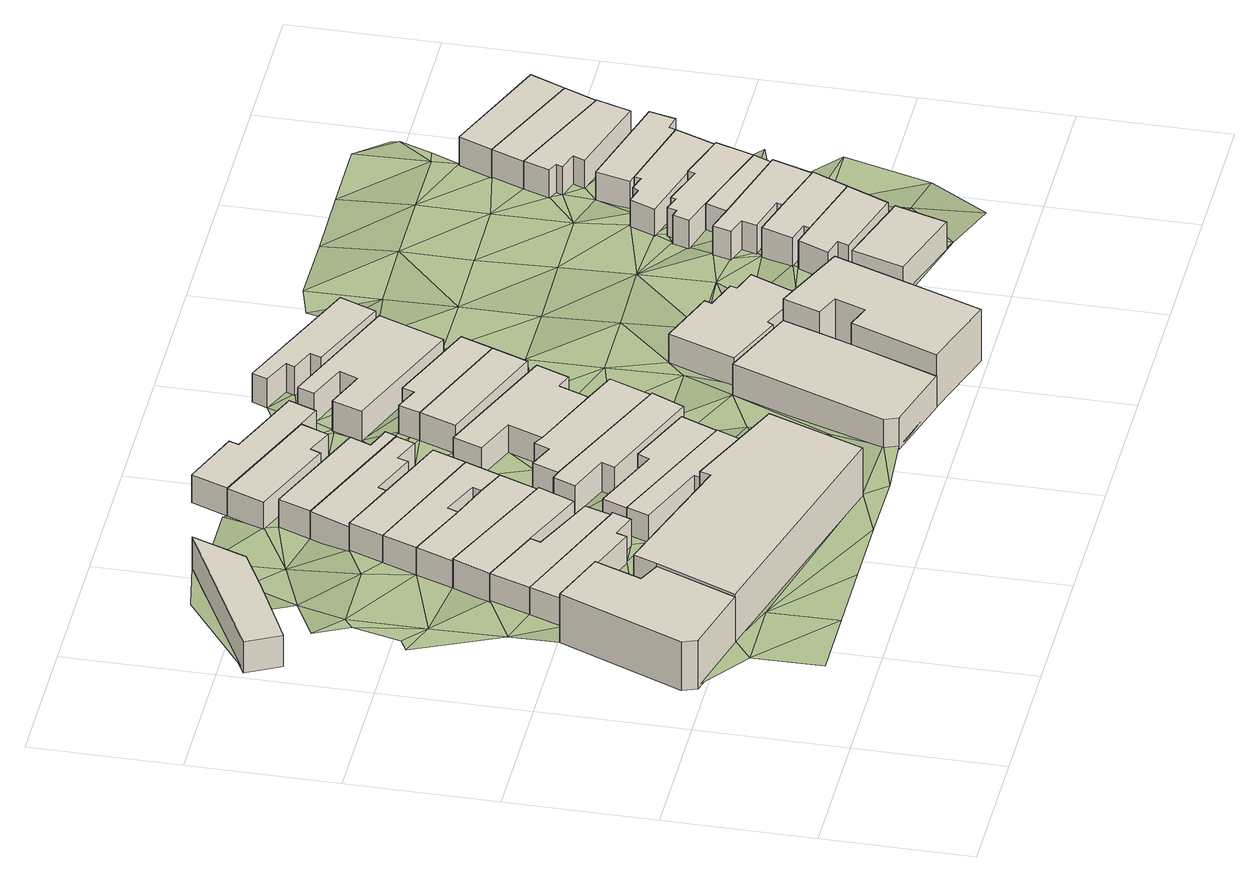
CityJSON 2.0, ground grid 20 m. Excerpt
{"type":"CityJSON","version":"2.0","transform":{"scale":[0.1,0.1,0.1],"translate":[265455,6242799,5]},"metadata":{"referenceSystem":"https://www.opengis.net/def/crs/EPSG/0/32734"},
"CityObjects":{
"building1":{"type":"Building","attributes":{"address":"47 Westminster Road Salt River Cape Town","building":"retail","building:levels":"2","footprint":{"type":"Polygon"},"plus_code":"CRXCXVXF+X6W","ground_height":7.25,"building_height":6.9,"roof_height":14.15},"geometry":[{"type":"Solid","lod":"1","boundaries":[[[[0,1,2,3]],[[1,4,5,2]],[[4,6,7,5]],[[6,8,9,7]],[[8,10,11,9]],[[10,12,13,11]],[[12,0,3,13]],[[3,2,5,7,9,11,13]],[[12,10,8,6,4,1,0]]]]}]},
"building2":{"type":"Building","attributes":{"address":"18 Westminster Road Salt River Cape Town","building":"house","building:levels":"1","footprint":{"type":"Polygon"},"plus_code":"CRX7XJX7+XGR","ground_height":6.08,"building_height":4.1,"roof_height":10.18},"geometry":[{"type":"Solid","lod":"1","boundaries":[[[[14,15,16,17]],[[15,18,19,16]],[[18,20,21,19]],[[20,22,23,21]],[[22,14,17,23]],[[17,16,19,21,23]],[[22,20,18,15,14]]]]}]},
"building3":{"type":"Building","attributes":{"address":"45 Westminster Road Salt River Cape Town","building":"house","building:levels":"1","footprint":{"type":"Polygon"},"plus_code":"CRXRXHX6+XVW","ground_height":6.74,"building_height":4.1,"roof_height":10.84},"geometry":[{"type":"Solid","lod":"1","boundaries":[[[[24,25,26,27]],[[25,28,29,26]],[[28,30,31,29]],[[30,32,33,31]],[[32,34,35,33]],[[34,36,37,35]],[[36,38,39,37]],[[38,40,41,39]],[[40,24,27,41]],[[27,26,29,31,33,35,37,39,41]],[[40,38,36,34,32,30,28,25,24]]]]}]},
"building4":{"type":"Building","attributes":{"address":"43 Westminster Road Salt River Cape Town","building":"house","building:levels":"1","footprint":{"type":"Polygon"},"plus_code":"CVX5X9XW+XHR","ground_height":6.74,"building_height":4.1,"roof_height":10.84},"geometry":[{"type":"Solid","lod":"1","boundaries":[[[[25,24,27,26]],[[24,42,43,27]],[[42,44,45,43]],[[44,46,47,45]],[[46,48,49,47]],[[48,25,26,49]],[[26,27,43,45,47,49]],[[48,46,44,42,24,25]]]]}]},
"building5":{"type":"Building","attributes":{"address":"Albert Buildings 503 Portland Road Salt River Cape Town","building":"retail","building:levels":"2","footprint":{"type":"Polygon"},"plus_code":"CVXHXPX5+XRV","ground_height":7.68,"building_height":6.9,"roof_height":14.58},"geometry":[{"type":"Solid","lod":"1","boundaries":[[[[50,51,3,52,53,2]],[[51,54,55,52,3]],[[54,56,57,55]],[[56,58,59,57]],[[58,60,61,59]],[[60,62,63,61]],[[62,50,2,53,63]],[[53,52,55,57,59,61,63]],[[62,60,58,56,54,51,50]]]]}]},
"building6":{"type":"Building","attributes":{"address":"41 Westminster Road Salt River Cape Town","building":"house","building:levels":"1","footprint":{"type":"Polygon"},"plus_code":"CVX7XHX9+XMX","ground_height":6.74,"building_height":4.1,"roof_height":10.84},"geometry":[{"type":"Solid","lod":"1","boundaries":[[[[64,65,47,49]],[[65,66,67,47]],[[66,68,69,70,67]],[[68,71,72,73,70,69]],[[71,64,49,73,72]],[[49,47,67,70,73]],[[71,68,66,65,64]]]]}]},
"building7":{"type":"Building","attributes":{"address":"39 Westminster Road Salt River Cape Town","building":"house","building:levels":"1","footprint":{"type":"Polygon"},"plus_code":"CVXCX4X5+XJW","ground_height":6.43,"building_height":4.1,"roof_height":10.53},"geometry":[{"type":"Solid","lod":"1","boundaries":[[[[71,68,69,72]],[[68,74,75,69]],[[74,76,77,75]],[[76,78,79,77]],[[78,80,81,79]],[[80,71,72,81]],[[72,69,75,77,79,81]],[[80,78,76,74,68,71]]]]}]},
"building8":{"type":"Building","attributes":{"address":"37 Westminster Road Salt River Cape Town","building":"house","building:levels":"1","footprint":{"type":"Polygon"},"plus_code":"CVXFX8X5+XMR","ground_height":6.43,"building_height":4.1,"roof_height":10.53},"geometry":[{"type":"Solid","lod":"1","boundaries":[[[[80,78,79,81]],[[78,82,83,79]],[[82,84,85,83]],[[84,76,77,85]],[[76,74,75,77]],[[74,86,87,75]],[[86,88,89,87]],[[88,80,81,89]],[[81,79,83,85,77,75,87,89]],[[88,86,74,76,84,82,78,80]]]]}]},
"building9":{"type":"Building","attributes":{"address":"35 Westminster Road Salt River Cape Town","building":"house","building:levels":"1","footprint":{"type":"Polygon"},"plus_code":"CVXHXCX3+XQR","ground_height":6.43,"building_height":4.1,"roof_height":10.53},"geometry":[{"type":"Solid","lod":"1","boundaries":[[[[86,90,91,87]],[[90,92,93,91]],[[92,94,95,96,93]],[[94,88,97,89,96,95]],[[88,86,87,89,97]],[[87,91,93,96,89]],[[88,94,92,90,86]]]]}]},
"building10":{"type":"Building","attributes":{"address":"48 Portland Road Salt River Cape Town","building":"house","building:levels":"1","footprint":{"type":"Polygon"},"plus_code":"C2X2XMX5+X8W","ground_height":7.03,"building_height":4.1,"roof_height":11.13},"geometry":[{"type":"Solid","lod":"1","boundaries":[[[[98,99,100,101,102,103]],[[99,104,105,101,100]],[[104,106,107,105]],[[106,108,109,107]],[[108,110,111,109]],[[110,98,103,102,111]],[[102,101,105,107,109,111]],[[110,108,106,104,99,98]]]]}]},
"building11":{"type":"Building","attributes":{"address":"46 Portland Road Salt River Cape Town","building":"house","building:levels":"1","footprint":{"type":"Polygon"},"plus_code":"C2X5XXX3+XWR","ground_height":6.93,"building_height":4.1,"roof_height":11.03},"geometry":[{"type":"Solid","lod":"1","boundaries":[[[[112,113,114,103]],[[113,115,116,114]],[[115,117,118,116]],[[117,119,120,118]],[[119,121,100,120]],[[121,112,103,100]],[[103,114,116,118,120,100]],[[121,119,117,115,113,112]]]]}]},
"building12":{"type":"Building","attributes":{"address":"33 Westminster Road Salt River Cape Town","building":"house","building:levels":"1","footprint":{"type":"Polygon"},"plus_code":"CVXCXJXH+X9X","ground_height":5.78,"building_height":4.1,"roof_height":9.88},"geometry":[{"type":"Solid","lod":"1","boundaries":[[[[122,123,124,95]],[[123,125,126,124]],[[125,127,128,126]],[[127,129,130,128]],[[129,131,132,130]],[[131,133,134,132]],[[133,135,136,134]],[[135,122,95,136]],[[95,124,126,128,130,132,134,136]],[[135,133,131,129,127,125,123,122]]]]}]},
"building13":{"type":"Building","attributes":{"address":"31 Westminster Road Salt River Cape Town","building":"house","building:levels":"1","footprint":{"type":"Polygon"},"plus_code":"CVXPX4XC+XGR","ground_height":5.89,"building_height":4.1,"roof_height":9.99},"geometry":[{"type":"Solid","lod":"1","boundaries":[[[[135,133,134,137,138,136]],[[133,139,140,137,134]],[[139,141,142,140]],[[141,143,144,142]],[[143,145,146,144]],[[145,135,136,138,146]],[[138,137,140,142,144,146]],[[145,143,141,139,133,135]]]]}]},
"building14":{"type":"Building","attributes":{"address":"Portland Road Salt River Cape Town","building":"house","building:levels":"1","footprint":{"type":"Polygon"},"plus_code":"C2X8XXXH+XQV","ground_height":6.93,"building_height":4.1,"roof_height":11.03},"geometry":[{"type":"Solid","lod":"1","boundaries":[[[[147,148,149,150,151,152]],[[148,153,154,150,149]],[[153,155,156,154]],[[155,157,158,156]],[[157,159,160,158]],[[159,161,162,160]],[[161,147,152,151,162]],[[151,150,154,156,158,160,162]],[[161,159,157,155,153,148,147]]]]}]},
"building15":{"type":"Building","attributes":{"address":"29 Westminster Road Salt River Cape Town","building":"house","building:levels":"1","footprint":{"type":"Polygon"},"plus_code":"CVXHXPXH+XVR","ground_height":5.5,"building_height":4.1,"roof_height":9.6},"geometry":[{"type":"Solid","lod":"1","boundaries":[[[[163,164,165,166]],[[164,167,168,165]],[[167,169,170,168]],[[169,171,172,170]],[[171,173,174,172]],[[173,163,166,174]],[[166,165,168,170,172,174]],[[173,171,169,167,164,163]]]]}]},
"building16":{"type":"Building","attributes":{"address":"Portland Road Salt River Cape Town","building":"house","building:levels":"1","footprint":{"type":"Polygon"},"plus_code":"C2XFXXX7+XXX","ground_height":6.58,"building_height":4.1,"roof_height":10.68},"geometry":[{"type":"Solid","lod":"1","boundaries":[[[[175,176,177,152]],[[176,178,179,177]],[[178,180,181,182,179]],[[180,183,184,185,182,181]],[[183,186,187,185,184]],[[186,188,189,187]],[[188,190,149,189]],[[190,175,152,149]],[[152,177,179,182,185,187,189,149]],[[190,188,186,183,180,178,176,175]]]]}]},
"building17":{"type":"Building","attributes":{"address":"27 Westminster Road Salt River Cape Town","building":"house","building:levels":"1","footprint":{"type":"Polygon"},"plus_code":"CVXXX4XQ+X4R","ground_height":5.64,"building_height":4.1,"roof_height":9.74},"geometry":[{"type":"Solid","lod":"1","boundaries":[[[[163,173,174,191,192,166]],[[173,193,194,191,174]],[[193,195,196,194]],[[195,197,198,196]],[[197,199,200,198]],[[199,201,202,200]],[[201,163,166,192,202]],[[192,191,194,196,198,200,202]],[[201,199,197,195,193,173,163]]]]}]},
"building18":{"type":"Building","attributes":{"address":"Portland Road Salt River Cape Town","building":"house","building:levels":"1","footprint":{"type":"Polygon"},"plus_code":"C2XPX3X9+X2V","ground_height":6.4,"building_height":4.1,"roof_height":10.5},"geometry":[{"type":"Solid","lod":"1","boundaries":[[[[203,204,205,206]],[[204,207,208,205]],[[207,209,210,208]],[[209,211,212,210]],[[211,213,214,212]],[[213,215,216,214]],[[215,217,181,216]],[[217,203,206,181]],[[206,205,208,210,212,214,216,181]],[[217,215,213,211,209,207,204,203]]]]}]},
"building19":{"type":"Building","attributes":{"address":"Albert Road Salt River Cape Town","building":"retail","building:levels":"1","footprint":{"type":"Polygon"},"plus_code":"C3X8XWX8+XQX","ground_height":7.46,"building_height":4.1,"roof_height":11.56},"geometry":[{"type":"Solid","lod":"1","boundaries":[[[[218,219,220,221]],[[219,222,223,220]],[[222,224,225,223]],[[224,226,227,225]],[[226,228,229,227]],[[228,230,231,229]],[[230,218,221,231]],[[221,220,223,225,227,229,231]],[[230,228,226,224,222,219,218]]]]}]},
"building20":{"type":"Building","attributes":{"address":"38 Portland Road Salt River Cape Town","building":"house","building:levels":"1","footprint":{"type":"Polygon"},"plus_code":"C2XQXFXX+XWR","ground_height":6.4,"building_height":4.1,"roof_height":10.5},"geometry":[{"type":"Solid","lod":"1","boundaries":[[[[232,233,234,235]],[[233,236,237,234]],[[236,238,239,237]],[[238,232,235,239]],[[235,234,237,239]],[[238,236,233,232]]]]}]},
"building21":{"type":"Building","attributes":{"address":"36 Portland Road Salt River Cape Town","building":"house","building:levels":"1","footprint":{"type":"Polygon"},"plus_code":"C2XVX8XC+X3W","ground_height":6.4,"building_height":4.1,"roof_height":10.5},"geometry":[{"type":"Solid","lod":"1","boundaries":[[[[232,238,239,235]],[[238,240,241,239]],[[240,242,243,241]],[[242,244,245,243]],[[244,246,247,245]],[[246,232,235,247]],[[235,239,241,243,245,247]],[[246,244,242,240,238,232]]]]}]},
"building22":{"type":"Building","attributes":{"address":"34 Portland Road Salt River Cape Town","building":"house","building:levels":"1","footprint":{"type":"Polygon"},"plus_code":"C2XWX8X5+X6W","ground_height":6.13,"building_height":4.1,"roof_height":10.23},"geometry":[{"type":"Solid","lod":"1","boundaries":[[[[248,249,250,251]],[[249,252,253,250]],[[252,254,255,253]],[[254,256,257,255]],[[256,258,259,257]],[[258,260,261,259]],[[260,262,263,261]],[[262,248,251,263]],[[251,250,253,255,257,259,261,263]],[[262,260,258,256,254,252,249,248]]]]}]},
"building23":{"type":"Building","attributes":{"address":"Albert Road Salt River Cape Town","building":"retail","building:levels":"2","footprint":{"type":"Polygon"},"plus_code":"C3XQXPXG+XHW","ground_height":7.87,"building_height":6.9,"roof_height":14.77},"geometry":[{"type":"Solid","lod":"1","boundaries":[[[[264,265,223,266,267,225]],[[265,268,269,266,223]],[[268,270,271,269]],[[270,272,220,273,271]],[[272,274,221,275,273,220]],[[274,276,277,275,221]],[[276,278,279,277]],[[278,264,225,267,279]],[[267,266,269,271,273,275,277,279]],[[278,276,274,272,270,268,265,264]]]]}]},
"building24":{"type":"Building","attributes":{"address":"43 Portland Road Salt River Cape Town","building":"house","building:levels":"1","footprint":{"type":"Polygon"},"plus_code":"C3XRX7XR+XQW","ground_height":6.7,"building_height":4.1,"roof_height":10.8},"geometry":[{"type":"Solid","lod":"1","boundaries":[[[[280,281,282,283]],[[281,284,285,282]],[[284,286,287,285]],[[286,288,289,287]],[[288,290,291,289]],[[290,292,293,291]],[[292,294,295,293]],[[294,296,297,295]],[[296,298,299,297]],[[298,280,283,299]],[[283,282,285,287,289,291,293,295,297,299]],[[298,296,294,292,290,288,286,284,281,280]]]]}]},
"building25":{"type":"Building","attributes":{"address":"32 Portland Road Salt River Cape Town","building":"house","building:levels":"1","footprint":{"type":"Polygon"},"plus_code":"C3X4XJXG+XCR","ground_height":5.78,"building_height":4.1,"roof_height":9.88},"geometry":[{"type":"Solid","lod":"1","boundaries":[[[[300,301,302,303]],[[301,304,305,302]],[[304,306,307,305]],[[306,308,309,307]],[[308,310,311,309]],[[310,312,313,311]],[[312,314,315,313]],[[314,300,303,315]],[[303,302,305,307,309,311,313,315]],[[314,312,310,308,306,304,301,300]]]]}]},
"building26":{"type":"Building","attributes":{"address":"London Road Salt River Cape Town","building":"house","building:levels":"1","footprint":{"type":"Polygon"},"plus_code":"C4XRXHXQ+XXX","ground_height":7.36,"building_height":4.1,"roof_height":11.46},"geometry":[{"type":"Solid","lod":"1","boundaries":[[[[316,317,318,319]],[[317,320,321,318]],[[320,322,323,321]],[[322,316,319,323]],[[319,318,321,323]],[[322,320,317,316]]]]}]},
"building27":{"type":"Building","attributes":{"address":"London Road Salt River Cape Town","building":"house","building:levels":"1","footprint":{"type":"Polygon"},"plus_code":"C4XXXGX5+X2X","ground_height":7.15,"building_height":4.1,"roof_height":11.25},"geometry":[{"type":"Solid","lod":"1","boundaries":[[[[324,325,326,327]],[[325,328,329,326]],[[328,330,331,329]],[[330,332,333,331]],[[332,334,335,333]],[[334,336,337,335]],[[336,324,327,337]],[[327,326,329,331,333,335,337]],[[336,334,332,330,328,325,324]]]]}]},
"building28":{"type":"Building","attributes":{"address":"London Road Salt River Cape Town","building":"house","building:levels":"1","footprint":{"type":"Polygon"},"plus_code":"C5X3XRXG+XGR","ground_height":7.15,"building_height":4.1,"roof_height":11.25},"geometry":[{"type":"Solid","lod":"1","boundaries":[[[[324,338,339,327]],[[338,340,341,342,339]],[[340,343,344,345,342,341]],[[343,346,347,345,344]],[[346,348,349,347]],[[348,325,326,349]],[[325,324,327,326]],[[327,339,342,345,347,349,326]],[[325,348,346,343,340,338,324]]]]}]},
"building29":{"type":"Building","attributes":{"address":"London Road Salt River Cape Town","building":"house","building:levels":"1","footprint":{"type":"Polygon"},"plus_code":"C5X5X7XW+X4V","ground_height":6.86,"building_height":4.1,"roof_height":10.96},"geometry":[{"type":"Solid","lod":"1","boundaries":[[[[350,351,352,353]],[[351,354,355,356,352]],[[354,357,358,359,356,355]],[[357,360,361,359,358]],[[360,362,363,361]],[[362,364,365,363]],[[364,366,367,365]],[[366,368,341,367]],[[368,350,353,341]],[[353,352,356,359,361,363,365,367,341]],[[368,366,364,362,360,357,354,351,350]]]]}]},
"building30":{"type":"Building","attributes":{"address":"London Road Salt River Cape Town","building":"house","building:levels":"1","footprint":{"type":"Polygon"},"plus_code":"C5X7X8X4+X5X","ground_height":6.48,"building_height":4.1,"roof_height":10.58},"geometry":[{"type":"Solid","lod":"1","boundaries":[[[[351,369,370,371]],[[369,372,373,370]],[[372,354,355,373]],[[354,351,371,355]],[[371,370,373,355]],[[354,372,369,351]]]]}]},
"building31":{"type":"Building","attributes":{"address":"London Road Salt River Cape Town","building":"house","building:levels":"1","footprint":{"type":"Polygon"},"plus_code":"C5X7XGXV+X4X","ground_height":6.48,"building_height":4.1,"roof_height":10.58},"geometry":[{"type":"Solid","lod":"1","boundaries":[[[[374,375,376,370]],[[375,377,378,379,376]],[[377,380,381,382,379,378]],[[380,383,384,382,381]],[[383,385,386,384]],[[385,387,388,386]],[[387,389,390,388]],[[389,391,392,390]],[[391,393,394,392]],[[393,395,373,394]],[[395,374,370,373]],[[370,376,379,382,384,386,388,390,392,394,373]],[[395,393,391,389,387,385,383,380,377,375,374]]]]}]},
"building32":{"type":"Building","attributes":{"address":"London Road Salt River Cape Town","building":"house","building:levels":"1","footprint":{"type":"Polygon"},"plus_code":"C5XCXFX9+XPV","ground_height":6.25,"building_height":4.1,"roof_height":10.35},"geometry":[{"type":"Solid","lod":"1","boundaries":[[[[375,396,397,398]],[[396,399,400,397]],[[399,401,402,400]],[[401,403,404,402]],[[403,405,406,404]],[[405,407,408,406]],[[407,409,410,408]],[[409,377,378,410]],[[377,375,398,378]],[[398,397,400,402,404,406,408,410,378]],[[377,409,407,405,403,401,399,396,375]]]]}]},
"building33":{"type":"Building","attributes":{"address":"London Road Salt River Cape Town","building":"house","building:levels":"1","footprint":{"type":"Polygon"},"plus_code":"C5XGXXXV+X8X","ground_height":6.25,"building_height":4.1,"roof_height":10.35},"geometry":[{"type":"Solid","lod":"1","boundaries":[[[[411,412,413,397]],[[412,414,415,413]],[[414,416,417,415]],[[416,418,419,417]],[[418,420,421,419]],[[420,422,400,421]],[[422,411,397,400]],[[397,413,415,417,419,421,400]],[[422,420,418,416,414,412,411]]]]}]},
"building34":{"type":"Building","attributes":{"address":"28 London Road Salt River Cape Town","building":"house","building:levels":"1","footprint":{"type":"Polygon"},"plus_code":"C5XJX6X4+XPV","ground_height":6.12,"building_height":4.1,"roof_height":10.22},"geometry":[{"type":"Solid","lod":"1","boundaries":[[[[423,424,425,426,427,428]],[[424,429,430,426,425]],[[429,431,432,430]],[[431,433,434,432]],[[433,435,436,434]],[[435,437,438,436]],[[437,439,440,438]],[[439,423,428,427,440]],[[427,426,430,432,434,436,438,440]],[[439,437,435,433,431,429,424,423]]]]}]},
"building35":{"type":"Building","attributes":{"address":"26 London Road Salt River Cape Town","building":"house","building:levels":"1","footprint":{"type":"Polygon"},"plus_code":"C5XMXGXC+XQX","ground_height":6,"building_height":4.1,"roof_height":10.1},"geometry":[{"type":"Solid","lod":"1","boundaries":[[[[441,442,443,444]],[[442,424,425,443]],[[424,423,428,425]],[[423,441,444,428]],[[444,443,425,428]],[[423,424,442,441]]]]}]},
"building36":{"type":"Building","attributes":{"address":"24 London Road Salt River Cape Town","building":"house","building:levels":"1","footprint":{"type":"Polygon"},"plus_code":"C5XQXCX6+XRV","ground_height":6,"building_height":4.1,"roof_height":10.1},"geometry":[{"type":"Solid","lod":"1","boundaries":[[[[445,446,447,448]],[[446,449,443,447]],[[449,450,444,443]],[[450,445,448,444]],[[448,447,443,444]],[[450,449,446,445]]]]}]},
"terrain1":{"type":"TINRelief","geometry":[{"type":"CompositeSurface","lod":"1","boundaries":[[[451,452,453]],[[454,455,453]],[[453,456,451]],[[455,456,453]],[[457,458,8]],[[458,459,460]],[[461,460,459]],[[462,457,8]],[[457,25,458]],[[456,455,463]],[[459,464,461]],[[62,465,466]],[[465,62,462]],[[48,459,458]],[[25,48,458]],[[459,467,464]],[[468,464,467]],[[457,462,469]],[[462,62,470]],[[467,471,468]],[[469,462,470]],[[62,469,470]],[[472,451,456]],[[459,48,71]],[[80,467,459]],[[456,463,473]],[[62,474,469]],[[475,476,18]],[[459,71,80]],[[477,471,467]],[[478,469,474]],[[479,480,471]],[[80,477,467]],[[104,474,62]],[[471,481,479]],[[472,456,473]],[[481,471,477]],[[482,104,62]],[[483,474,484]],[[477,80,88]],[[484,474,104]],[[46,44,485]],[[477,88,94]],[[479,481,486]],[[477,94,481]],[[99,484,104]],[[99,487,484]],[[44,42,485]],[[42,488,487]],[[482,489,104]],[[487,99,490]],[[487,490,42]],[[481,94,135]],[[485,42,490]],[[489,491,104]],[[481,492,486]],[[472,473,493]],[[135,145,481]],[[485,490,155]],[[76,82,78]],[[481,145,492]],[[494,491,489]],[[155,495,485]],[[82,76,84]],[[496,155,490]],[[155,153,495]],[[497,486,492]],[[494,489,498]],[[117,496,490]],[[496,157,155]],[[495,153,499]],[[153,148,500]],[[495,499,74]],[[499,153,500]],[[501,472,493]],[[492,163,497]],[[500,148,499]],[[502,92,503]],[[496,117,115]],[[504,494,498]],[[145,505,492]],[[74,506,86]],[[507,496,115]],[[74,499,213]],[[74,213,506]],[[503,92,90]],[[493,508,501]],[[472,509,498]],[[86,506,213]],[[509,472,501]],[[499,510,511]],[[499,511,213]],[[504,498,512]],[[145,513,505]],[[161,496,507]],[[86,213,514]],[[90,86,514]],[[115,113,507]],[[515,503,516]],[[516,503,90]],[[213,511,517]],[[90,514,516]],[[512,498,518]],[[519,517,511]],[[509,518,498]],[[161,507,113]],[[520,521,508]],[[161,113,512]],[[522,516,514]],[[523,505,524]],[[513,525,526]],[[513,524,505]],[[512,518,161]],[[527,516,528]],[[528,516,522]],[[501,226,509]],[[529,526,527]],[[530,513,526]],[[513,530,524]],[[528,529,527]],[[518,509,226]],[[529,531,526]],[[147,161,532]],[[522,514,209]],[[530,526,531]],[[524,533,534]],[[226,161,518]],[[524,530,535]],[[531,529,528]],[[533,524,535]],[[161,226,532]],[[147,532,176]],[[530,536,535]],[[530,531,537]],[[178,538,539]],[[535,536,533]],[[538,178,176]],[[531,540,537]],[[541,533,536]],[[541,542,533]],[[538,543,539]],[[176,543,538]],[[544,522,209]],[[532,545,176]],[[532,226,545]],[[252,542,541]],[[541,536,546]],[[542,252,547]],[[537,548,530]],[[549,545,226]],[[547,252,304]],[[550,541,546]],[[543,176,551]],[[549,226,264]],[[209,543,551]],[[252,552,304]],[[551,176,545]],[[553,554,555]],[[545,549,296]],[[252,556,552]],[[557,304,552]],[[209,558,544]],[[555,554,559]],[[264,560,549]],[[548,537,240]],[[296,551,545]],[[551,558,209]],[[238,544,558]],[[561,552,556]],[[556,252,562]],[[563,560,264]],[[238,558,240]],[[563,264,564]],[[296,565,551]],[[566,548,240]],[[558,566,240]],[[567,568,569]],[[558,551,565]],[[296,570,571]],[[566,562,548]],[[296,571,565]],[[567,564,264]],[[556,562,572]],[[558,573,566]],[[570,574,575]],[[572,562,566]],[[565,573,558]],[[576,567,569]],[[577,576,569]],[[578,564,567]],[[579,571,570]],[[575,580,581]],[[572,566,582]],[[578,581,564]],[[579,570,575]],[[573,582,566]],[[583,567,576]],[[584,565,571]],[[576,577,583]],[[567,585,578]],[[581,579,575]],[[586,577,569]],[[585,567,583]],[[587,572,588]],[[565,584,573]],[[584,571,579]],[[588,572,582]],[[578,589,581]],[[585,583,590]],[[585,591,578]],[[592,587,588]],[[590,593,585]],[[581,594,579]],[[595,582,573]],[[578,591,589]],[[589,594,581]],[[596,577,586]],[[573,584,595]],[[597,592,588]],[[590,583,322]],[[598,589,591]],[[579,599,584]],[[600,579,594]],[[599,579,600]],[[601,589,598]],[[582,602,588]],[[582,595,603]],[[604,600,594]],[[596,586,322]],[[605,590,322]],[[606,584,599]],[[604,607,600]],[[588,602,597]],[[602,582,603]],[[606,608,584]],[[609,604,594]],[[595,584,610]],[[608,611,584]],[[599,612,606]],[[613,322,586]],[[604,609,614]],[[610,584,611]],[[615,613,586]],[[616,603,595]],[[617,606,612]],[[322,613,605]],[[597,602,618]],[[619,608,620]],[[611,608,619]],[[616,595,610]],[[613,324,605]],[[621,611,619]],[[621,619,622]],[[623,602,603]],[[613,615,624]],[[623,603,616]],[[613,625,324]],[[611,621,377]],[[610,626,616]],[[625,338,324]],[[610,627,626]],[[618,602,628]],[[613,624,625]],[[623,628,602]],[[377,621,380]],[[626,418,616]],[[626,401,629]],[[629,418,626]],[[629,401,399]],[[623,616,630]],[[631,616,418]],[[630,616,631]],[[632,338,625]],[[618,628,633]],[[632,625,624]],[[632,351,338]],[[630,424,623]],[[631,418,634]],[[631,635,630]],[[623,442,628]],[[623,424,442]],[[631,634,636]],[[369,351,637]],[[375,369,637]],[[633,628,638]],[[639,634,418]],[[628,442,640]],[[628,640,638]],[[641,633,638]],[[642,634,639]],[[640,643,638]],[[644,638,643]],[[641,638,644]],[[641,644,645]]]}]}
},
"vertices":[
[170,180,19],[216,288,19],[216,288,92],[170,180,92],[186,302,19],[186,302,92],[211,365,19],[211,365,92],[133,394,19],[133,394,92],[61,226,19],[61,226,92],[68,206,19],[68,206,92],
[138,773,5],[192,801,5],[192,801,52],[138,773,52],[221,875,5],[221,875,52],[10,768,5],[10,768,52],[34,722,5],[34,722,52],
[363,376,17],[188,443,17],[188,443,58],[363,376,58],[170,394,17],[170,394,58],[252,363,17],[252,363,58],[255,371,17],[255,371,58],[320,347,17],[320,347,58],[325,361,17],[325,361,58],[358,349,17],[358,349,58],[368,375,17],[368,375,58],
[375,411,17],[375,411,58],[287,449,17],[287,449,58],[292,463,17],[292,463,58],[208,497,17],[208,497,58],
[216,288,20],[170,180,20],[170,180,96],[216,288,96],[513,89,20],[513,89,96],[563,217,20],[563,217,96],[422,276,20],[422,276,96],[418,261,20],[418,261,96],[229,320,20],[229,320,96],
[208,497,14],[292,463,14],[382,426,14],[382,426,58],[403,475,14],[403,475,55],[403,475,58],[230,548,14],[230,548,55],[230,548,58],
[424,528,14],[424,528,55],[386,544,14],[386,544,55],[335,563,14],[335,563,55],[249,598,14],[249,598,55],
[341,577,14],[341,577,55],[391,556,14],[391,556,55],[443,575,14],[443,575,55],[267,644,14],[267,644,55],
[461,620,14],[461,620,55],[370,656,14],[370,656,55],[285,690,14],[285,690,49],[285,690,55],[267,644,49],
[565,283,20],[378,359,20],[378,359,60],[378,359,61],[565,283,61],[565,283,60],[366,329,20],[366,329,61],[462,291,20],[462,291,61],[457,277,20],[457,277,61],[547,241,20],[547,241,61],
[565,283,19],[586,332,19],[586,332,60],[495,369,19],[495,369,60],[488,353,19],[488,353,60],[391,392,19],[391,392,60],[378,359,19],
[285,690,8],[370,656,8],[370,656,49],[376,672,8],[376,672,49],[439,647,8],[439,647,49],[444,661,8],[444,661,49],[479,647,8],[479,647,49],[489,672,8],[489,672,49],[308,744,8],[308,744,49],
[489,672,50],[308,744,50],[495,687,8],[495,687,50],[463,699,8],[463,699,50],[475,727,8],[475,727,50],[325,787,8],[325,787,50],
[629,378,17],[440,456,17],[440,456,57],[440,456,60],[629,378,60],[629,378,57],[425,461,17],[425,461,60],[412,431,17],[412,431,60],[468,409,17],[468,409,60],[461,391,17],[461,391,60],[608,334,17],[608,334,60],
[341,855,5],[320,805,5],[320,805,46],[341,855,46],[439,757,5],[439,757,46],[445,771,5],[445,771,46],[481,756,5],[481,756,46],[496,793,5],[496,793,46],
[629,378,15],[653,436,15],[653,436,57],[611,453,15],[611,453,57],[513,492,15],[513,492,55],[513,492,57],[498,500,15],[498,500,55],[498,500,57],[489,479,15],[489,479,57],[455,493,15],[455,493,57],[440,456,15],
[496,793,47],[341,855,47],[527,781,5],[527,781,47],[542,818,5],[542,818,47],[436,860,5],[436,860,47],[441,873,5],[441,873,47],[360,904,5],[360,904,47],
[611,453,14],[628,495,14],[628,495,55],[611,453,55],[649,487,14],[649,487,55],[667,531,14],[667,531,55],[492,601,14],[492,601,55],[477,562,14],[477,562,55],[532,540,14],[532,540,55],[513,492,14],
[726,39,19],[773,156,19],[773,156,66],[726,39,66],[789,199,19],[789,199,66],[807,249,19],[807,249,66],[702,291,19],[702,291,66],[621,85,19],[621,85,66],[628,66,19],[628,66,66],
[537,652,11],[518,603,11],[518,603,55],[537,652,55],[673,544,11],[673,544,55],[692,592,11],[692,592,55],
[709,635,11],[709,635,55],[585,684,11],[585,684,55],[579,668,11],[579,668,55],[547,681,11],[547,681,55],
[703,656,6],[738,744,6],[738,744,52],[703,656,52],[565,812,6],[565,812,52],[556,789,6],[556,789,52],[609,768,6],[609,768,52],[599,743,6],[599,743,52],[545,764,6],[545,764,52],[529,724,6],[529,724,52],
[807,249,20],[789,199,20],[789,199,98],[807,249,98],[820,186,20],[820,186,98],[804,145,20],[804,145,98],[773,156,20],[773,156,98],[726,39,20],[726,39,98],[834,5,20],[834,5,98],[911,205,20],[911,205,98],
[806,261,15],[811,269,15],[811,269,58],[806,261,58],[878,241,15],[878,241,58],[908,310,15],[908,310,58],[876,321,15],[876,321,58],[879,330,15],[879,330,58],[837,345,15],[837,345,58],[841,355,15],[841,355,58],[761,384,15],[761,384,58],[726,294,15],[726,294,58],
[771,800,6],[588,874,6],[588,874,49],[771,800,49],[579,853,6],[579,853,49],[617,837,6],[617,837,49],[612,825,6],[612,825,49],[644,812,6],[644,812,49],[638,797,6],[638,797,49],[751,751,6],[751,751,49],
[974,196,24],[952,127,24],[952,127,65],[974,196,65],[1058,94,24],[1058,94,65],[1080,163,24],[1080,163,65],
[1114,230,18],[1016,258,18],[1016,258,62],[1114,230,62],[986,266,18],[986,266,62],[968,225,18],[968,225,62],[994,218,18],[994,218,62],[988,203,18],[988,203,62],[1089,174,18],[1089,174,62],
[1136,278,18],[1136,278,62],[1061,300,18],[1061,300,60],[1061,300,62],[1005,316,18],[1005,316,60],[1005,316,62],[990,274,18],[990,274,62],[1019,266,18],[1019,266,62],
[1136,278,15],[1155,333,15],[1155,333,60],[1136,278,60],[1039,365,15],[1039,365,56],[1039,365,60],[999,377,15],[999,377,56],[999,377,60],[992,352,15],[992,352,60],[1017,344,15],[1017,344,60],[1011,324,15],[1011,324,60],[1064,309,15],[1064,309,60],[1061,300,15],
[1166,359,15],[1166,359,56],[1155,333,56],[1051,396,15],[1051,396,56],
[1166,359,12],[1183,410,12],[1183,410,56],[1115,432,12],[1115,432,53],[1115,432,56],[1112,422,12],[1112,422,53],[1112,422,56],[1055,441,12],[1055,441,56],[1053,434,12],[1053,434,56],[1033,441,12],[1033,441,56],[1029,428,12],[1029,428,56],[1018,431,12],[1018,431,56],[1011,409,12],[1011,409,56],[1051,396,12],
[1205,465,12],[1205,465,53],[1183,410,53],[1094,495,12],[1094,495,53],[1092,486,12],[1092,486,53],[1071,492,12],[1071,492,53],[1066,484,12],[1066,484,53],[1044,490,12],[1044,490,53],[1030,456,12],[1030,456,53],
[1205,465,11],[1208,474,11],[1208,474,53],[1228,470,11],[1228,470,53],[1237,505,11],[1237,505,53],[1095,544,11],[1095,544,53],[1083,498,11],[1083,498,53],[1094,495,11],
[1250,574,10],[1102,636,10],[1102,636,51],[1102,636,52],[1250,574,52],[1250,574,51],[1089,601,10],[1089,601,52],[1103,595,10],[1103,595,52],[1099,586,10],[1099,586,52],[1125,578,10],[1125,578,52],[1118,562,10],[1118,562,52],[1235,528,10],[1235,528,52],
[1269,618,10],[1120,680,10],[1120,680,51],[1269,618,51],
[1289,665,7],[1139,725,7],[1139,725,51],[1289,665,51],[1120,680,7],[1269,618,7],
[170,180,26],[68,206,25],[137,155,26],[137,60,27],[237,60,28],[237,155,27],[170,394,19],[137,460,16],[137,560,14],[87,578,14],[105,588,14],[211,365,20],[337,60,28],[121,653,14],[186,302,22],[216,288,24],[137,665,14],[98,700,14],[252,363,20],[237,360,21],[159,730,11],[513,89,26],[437,60,28],[320,347,20],[137,860,9],[10,768,11],[237,665,14],[255,371,20],[192,801,8],[138,773,11],[237,760,8],[418,261,25],[325,361,20],[358,349,20],[382,426,17],[237,860,5],[368,375,20],[363,376,20],[422,276,25],[391,392,20],[462,291,25],[320,805,8],[538,60,26],[457,277,25],[403,475,17],[461,391,20],[337,860,5],[563,217,24],[455,493,17],[437,460,17],[621,85,26],[376,672,14],[439,647,14],[547,241,24],[439,757,9],[437,560,14],[538,360,19],[628,66,26],[638,155,22],[489,479,16],[498,500,16],[565,283,24],[475,727,9],[492,601,15],[444,661,14],[479,647,14],[532,540,15],[638,260,19],[513,492,16],[638,60,26],[726,39,28],[518,603,15],[445,771,9],[481,756,9],[463,699,14],[495,687,15],[489,672,15],[537,652,15],[538,665,15],[529,724,9],[547,681,15],[638,360,17],[527,781,9],[496,793,9],[538,760,9],[545,764,9],[585,684,15],[638,460,15],[628,495,15],[579,668,15],[556,789,9],[542,818,6],[649,487,15],[673,544,14],[738,360,15],[599,743,11],[554,840,6],[703,656,11],[726,294,19],[609,768,11],[738,460,12],[612,825,8],[773,156,25],[804,145,25],[789,199,25],[638,797,11],[617,837,8],[738,560,11],[820,186,25],[806,261,20],[644,812,8],[738,744,11],[811,269,20],[878,241,20],[838,460,12],[738,665,11],[911,205,25],[834,5,29],[905,133,25],[841,355,17],[838,360,17],[751,751,11],[838,560,8],[837,345,17],[879,330,17],[938,155,25],[952,127,25],[938,260,22],[938,360,19],[876,321,17],[908,310,19],[838,665,8],[974,196,25],[938,460,17],[968,225,22],[1071,88,26],[771,800,11],[838,760,6],[990,274,22],[988,203,25],[986,266,22],[792,847,5],[994,218,22],[1005,316,19],[938,560,14],[1058,94,26],[838,860,5],[1016,258,22],[999,377,19],[992,352,19],[1019,266,22],[938,760,10],[938,665,10],[1011,324,19],[1089,174,23],[1011,409,15],[1017,344,19],[1018,431,15],[1061,300,22],[1044,490,15],[1030,456,15],[1039,365,19],[1138,155,23],[1064,309,19],[1138,60,29],[1038,560,13],[1051,396,19],[938,860,4],[1033,441,15],[1029,428,15],[1055,441,15],[1053,434,15],[1038,665,12],[1197,141,23],[1138,260,18],[1071,492,15],[1066,484,15],[1038,760,12],[1083,498,15],[1089,601,11],[1099,586,11],[1238,260,18],[1038,860,7],[1118,562,11],[1103,595,11],[1125,578,11],[1238,360,15],[1138,760,10],[1237,505,12],[1139,725,10],[1138,860,7],[1235,528,11],[1156,763,10],[1173,807,10],[1174,818,7]
]}
